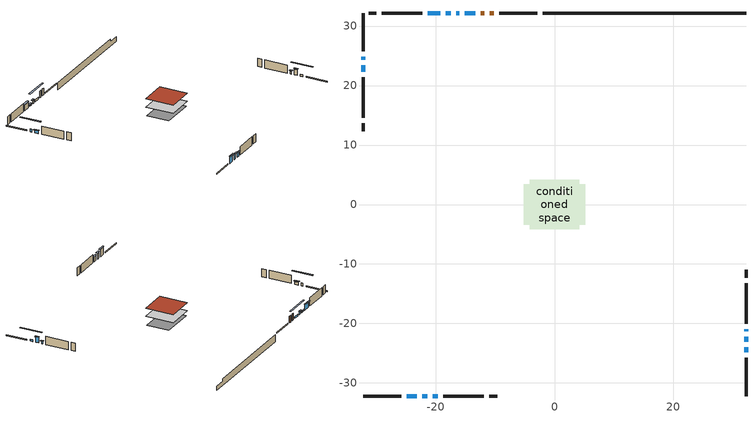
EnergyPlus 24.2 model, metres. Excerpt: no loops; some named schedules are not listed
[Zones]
conditioned space
 floor adiabatic (AdiabaticFloorConstruction): -4.18,-4.18 -4.18,4.18 4.18,4.18 4.18,-4.18 z1.32
 floor foundation (Slab1 construction): -5.13,-3.4 -5.13,3.4 5.13,3.4 5.13,-3.4 z-0.76
 wall outside (RimJoist1 construction): -2.88,32.19 -9.28,32.19 / -32.19,-32.19 -25.79,-32.19 / -32.19,32.19 -32.19,25.79 / 32.19,-32.19 32.19,-25.79 z1.32:1.62
 wall outside (AdiabaticWallConstruction 1): -10.21,32.19 -10.85,32.19 / -11.78,32.19 -12.41,32.19 z1.32:3.35
 wall outside (AdiabaticWallConstruction): -24.86,-32.19 -23.13,-32.19 z1.32:3.35; -32.19,24.86 -32.19,24.32 / -15.99,32.19 -16.53,32.19 z1.32:2.21; 32.19,-24.86 32.19,-23.99 / -13.34,32.19 -15.07,32.19 z1.32:1.88; 32.19,-23.07 32.19,-22.23 / -22.2,-32.19 -21.36,-32.19 / -19.22,32.19 -21.31,32.19 z1.32:3; 32.19,-21.3 32.19,-20.94 z1.32:2.08; -32.19,23.4 -32.19,22.28 z1.32:2.11; -20.44,-32.19 -19.6,-32.19 z1.32:2.67; -17.45,32.19 -18.3,32.19 z1.32:1.63
 wall outside (Wall1 construction): -22.24,32.19 -29.03,32.19 / -18.67,-32.19 -11.87,-32.19 / -32.19,21.35 -32.19,14.55 / 32.19,-20.01 32.19,-13.22 z1.32:3.76
 wall outside (Wall2 construction): -29.96,32.19 -31.26,32.19 / -10.94,-32.19 -9.64,-32.19 / -32.19,13.62 -32.19,12.33 / 32.19,-12.29 32.19,-10.99 z1.32:3.76
 wall foundation (FoundationWall1 construction): -1.95,32.19,-0.76 -1.95,32.19,1.32 28.78,32.19,1.32 28.78,32.19,0.52 32.19,32.19,0.52 32.19,32.19,-0.76
 window (WindowConstruction): -24.86,-32.19 -23.13,-32.19 z1.32:3.35
 window (WindowConstruction 11): -32.19,24.86 -32.19,24.33 z1.32:2.21
 window (WindowConstruction 9): 32.19,-24.86 32.19,-24 z1.32:1.88
 window (WindowConstruction 10): -13.34,32.19 -15.06,32.19 z1.32:1.88
 window (WindowConstruction 1): 32.19,-23.07 32.19,-22.23 z1.32:3
 window (WindowConstruction 2): 32.19,-21.3 32.19,-20.94 z1.32:2.08
 window (WindowConstruction 3): -32.19,23.4 -32.19,22.28 z1.32:2.11
 window (WindowConstruction 4): -22.2,-32.19 -21.36,-32.19 z1.32:3
 window (WindowConstruction 5): -20.43,-32.19 -19.6,-32.19 z1.32:2.67
 window (WindowConstruction 7): -15.99,32.19 -16.53,32.19 z1.32:2.21
 window (WindowConstruction 8): -17.46,32.19 -18.29,32.19 z1.32:1.62
 window (WindowConstruction 6): -19.22,32.19 -21.31,32.19 z1.32:3
 door (Door): -10.21,32.19 -10.85,32.19 z1.32:3.35
 door (Door 1): -11.78,32.19 -12.41,32.19 z1.32:3.35
 ceiling adiabatic (AdiabaticFloorConstruction): 4.18,-4.18 4.18,4.18 -4.18,4.18 -4.18,-4.18 z1.32
 roof outside (Roof1 construction): -4.18,4.18 -4.18,-4.18 4.18,-4.18 4.18,4.18 z3.76
shading: -22.93,-32.19 -25.06,-32.19 -25.06,-32.6 -22.93,-32.6 z3.55; -32.19,21.38 -32.19,27.8 -32.6,27.8 -32.6,21.38 z5.15; 32.19,-21.05 32.19,-27.8 32.6,-27.8 32.6,-21.05 z4.82; -18.01,32.19 -10.4,32.19 -10.4,32.6 -18.01,32.6 z4.82; 32.19,-22.03 32.19,-23.27 32.6,-23.27 32.6,-22.03 z3.2; 32.19,-20.74 32.19,-21.5 32.6,-21.5 32.6,-20.74 z2.28; -32.19,22.08 -32.19,23.6 -32.6,23.6 -32.6,22.08 z2.31; -21.16,-32.19 -22.4,-32.19 -22.4,-32.6 -21.16,-32.6 z3.2; -19.4,-32.19 -20.64,-32.19 -20.64,-32.6 -19.4,-32.6 z2.87; -16.73,32.19 -15.79,32.19 -15.79,32.6 -16.73,32.6 z2.41; -18.5,32.19 -17.25,32.19 -17.25,32.6 -18.5,32.6 z1.83; -21.51,32.19 -19.02,32.19 -19.02,32.6 -21.51,32.6 z3.2
[Building]
Building 1: Terrain=Suburbs
[Site:Location]
Montreal Intl AP_QC: Latitude {deg}=45.47; Longitude {deg}=-73.74; Time Zone {hr}=-5; Elevation {m}=36; Keep Site Location Information=Yes
[Site:GroundTemperature:Shallow]
2.07863, -0.316383, -0.508184, 0.628371, 5.19101, 9.73239, 13.6695, 16.1636, 16.3755, 14.347, 10.5102, 6.10817
[Site:WaterMainsTemperature]
Calculation Method=Schedule; Temperature Schedule=mains temperature schedule
[Material] Roughness=Rough; Thermal Absorptance=0.9
Name | Thickness {m} | Conductivity {W/m-K} | Density {kg/m3} | Specific Heat {J/kg-K} | Solar Absorptance | Visible Absorptance
asphalt or fiberglass shingles | 0.00635 | 0.162714 | 1121.4 | 1465.45 | 0.4 | 0.4
concrete 4.0 in. | 0.1016 | 1.803125 | 2242.8 | 837.4 | 0.7 | 0.7
concrete 8.0 in. | 0.2032 | 1.803125 | 2242.8 | 837.4 | 0.7 | 0.7
door material | 0.04445 | 0.0451087 | 512.64 | 1214.23 | 0.7 | 0.7
exterior vertical ins | 0.0542606 | 0.029427 | 32.04 | 1214.23 | 0.7 | 0.7
floor covering | 0.0127 | 0.0433444 | 54.468 | 1339.84 | 0.6 | 0.6
floor rigid ins; wall rigid ins | 0.512978 | 0.029427 | 32.04 | 1214.23 | 0.7 | 0.7
floor stud and cavity | 0.1397 | 1.75129 | 37.0049 | 1207.88 | 0.7 | 0.7
furniture material conditioned space 1 | 0.1524 | 0.115458 | 640.8 | 1214.23 | 0.6 | 0.6
gypsum board | 0.0127 | 0.160291 | 801 | 837.4 | 0.6 | 0.6
gypsum board 1 | 0.0127 | 0.160291 | 801 | 837.4 | 0.7 | 0.7
osb sheathing 0.5 in. | 0.0127 | 0.115458 | 512.64 | 1214.23 | 0.7 | 0.7
osb sheathing 0.75 in. | 0.01905 | 0.115458 | 512.64 | 1214.23 | 0.7 | 0.7
osb sheathing 2.0 in. | 0.0508 | 0.115458 | 512.64 | 1214.23 | 0.7 | 0.7
rim joist stud and cavity | 0.0508 | 0.0303819 | 125.044 | 1163.47 | 0.6 | 0.6
roof rigid ins | 0.051816 | 0.029427 | 32.04 | 1214.23 | 0.7 | 0.7
roof stud and cavity | 0.2032 | 0.137884 | 78.34581 | 1123.46 | 0.7 | 0.7
wall stud and cavity | 0.1397 | 0.0899529 | 139.0536 | 1170.24 | 0.7 | 0.7
wall stud and cavity 1 | 0.1397 | 0.0916148 | 139.0536 | 1170.24 | 0.7 | 0.7
wall stud and cavity 2 | 0.0889 | 0.380278 | 52.3479 | 1209.89 | 0.7 | 0.7
wall stud and cavity 3 | 0.0889 | 0.391764 | 83.0341 | 1211.67 | 0.7 | 0.7
wood siding | 0.0254 | 0.102417 | 544.68 | 1172.36 | 0.4 | 0.4
wood siding 1; wood siding 2; wood siding 3 | 0.0254 | 0.102417 | 544.68 | 1172.36 | 0.7 | 0.7
[WindowMaterial:SimpleGlazingSystem]
Name | U-Factor {W/m2-K} | Solar Heat Gain Coefficient
WindowMaterial | 2.19795 | 0.39
WindowMaterial 1 | 2.25928 | 0.37
WindowMaterial 2 | 2.626075 | 0.26
WindowMaterial 3 | 2.25246 | 0.37
WindowMaterial 4 | 2.30867 | 0.36
WindowMaterial 5 | 3.4244 | 0.45
WindowMaterial 6 | 2.24735 | 0.39
WindowMaterial 7 | 2.47504 | 0.34
WindowMaterial 8 | 4.80529 | 0.41
[Construction]
AdiabaticFloorConstruction: floor stud and cavity, floor rigid ins, osb sheathing 0.75 in., floor covering
AdiabaticWallConstruction: wood siding 2, wall rigid ins, wall stud and cavity 2, gypsum board
AdiabaticWallConstruction 1: wood siding 3, wall rigid ins, wall stud and cavity 2, gypsum board
Door; Door 1: door material
FoundationWall1 construction: concrete 8.0 in., gypsum board 1
furniture construction conditioned space 1: furniture material conditioned space 1
PartitionWallConstruction: gypsum board, wall stud and cavity 3, gypsum board
RimJoist1 construction: wood siding 1, osb sheathing 2.0 in., rim joist stud and cavity
Roof1 construction: asphalt or fiberglass shingles, roof rigid ins, osb sheathing 0.75 in., roof stud and cavity, gypsum board
Slab1 construction: concrete 4.0 in.
Wall1 construction: wood siding, osb sheathing 0.5 in., wall stud and cavity, gypsum board
Wall2 construction: wood siding, osb sheathing 0.5 in., wall stud and cavity 1, gypsum board
WindowConstruction: WindowMaterial
WindowConstruction 1; WindowConstruction 4: WindowMaterial 1
WindowConstruction 10; WindowConstruction 9: WindowMaterial 8
WindowConstruction 11; WindowConstruction 7: WindowMaterial 6
WindowConstruction 2: WindowMaterial 2
WindowConstruction 3: WindowMaterial 3
WindowConstruction 5: WindowMaterial 4
WindowConstruction 6: WindowMaterial 5
WindowConstruction 8: WindowMaterial 7
[Zone]
conditioned space: Multiplier=1; Volume {m3}=353; Part of Total Floor Area=Yes
[Space]
conditioned space 1: Zone=conditioned space; Volume {m3}=353
[SurfaceProperty:ExposedFoundationPerimeter]
Slab1: Exposed Perimeter Calculation Method=TotalExposedPerimeter; Total Exposed Perimeter {m}=34.139
[InternalMass] Zone or ZoneList=conditioned space; Space or SpaceList=conditioned space 1
Name | Construction | Surface Area {m2}
furniture mass conditioned space 1 | furniture construction conditioned space 1 | 55.9202
partition wall mass | PartitionWallConstruction | 139.8
[Lights]
interior lighting: Zone or ZoneList or Space or SpaceList=conditioned space 1; Schedule=interior lighting schedule; Design Level Calculation Method=LightingLevel; Lighting Level {W}=343.2; Return Air Fraction=0; Fraction Radiant=0.6; Fraction Visible=0.2; Fraction Replaceable=1
[People]
occupants: Zone or ZoneList or Space or SpaceList=conditioned space 1; Number of People Schedule=occupants schedule; Number of People Calculation Method=People; Number of People=3; Fraction Radiant=0.314171; Sensible Heat Fraction=0.56303; Activity Level Schedule=occupants activity schedule; Carbon Dioxide Generation Rate {m3/s-W}=0; Enable ASHRAE 55 Comfort Warnings=No; Mean Radiant Temperature Calculation Type=EnclosureAveraged
[ElectricEquipment] Zone or ZoneList or Space or SpaceList=conditioned space 1; Design Level Calculation Method=EquipmentLevel
Name | Schedule | Design Level {W} | Fraction Latent | Fraction Radiant | Fraction Lost
clothes dryer | clothes dryer schedule | 140.772 | 0.015 | 0.081 | 0.85
clothes washer | clothes washer schedule | 32.1985 | 0.03 | 0.162 | 0.7
cooking range | cooking range schedule | 215.147 | 0.08 | 0.432 | 0.2
dishwasher | dishwasher schedule | 66.8632 | 0.3 | 0.18 | 0.4
fridge | fridge schedule | 72.9452 | 0 | 0.6 | 0
mech vent bath fan 0 | mech vent bath fan 0 schedule | 50.2 | 0 | 0 | 1
mech vent house fan | mech vent house fan schedule | 0 | 0 | 0 | 1
mech vent house fan cfis | mech vent house fan cfis schedule | 0 | 0 | 0 | 0
mech vent range fan 0 | mech vent range fan 0 schedule | 57 | 0 | 0 | 1
misc plug loads | misc plug loads schedule | 494.7 | 0.045 | 0.513 | 0.1
whole house fan | Always On Discrete | 0 | 0 | 0 | 1
[OtherEquipment] Zone or ZoneList or Space or SpaceList=conditioned space 1; Design Level Calculation Method=EquipmentLevel
Name | Fuel Type | Schedule | Design Level {W} | Fraction Latent | Fraction Radiant | Fraction Lost
clothes dryer 1 | Electricity | clothes dryer schedule | 0 | 0.015 | 0.081 | 0.85
cooking range 1 | Electricity | cooking range schedule | 0 | 0.08 | 0.432 | 0.2
general water use latent | None | general water use schedule | 62.594 | 1 | 0 | 0
general water use sensible | None | general water use schedule | -61.6891 | 0 | 0.6 | 0
mech vent house fan latent load | None | Always On Discrete | 0 | 1 | 0 | 0
mech vent house fan sensible load | None | Always On Discrete | 0 | 0 | 0 | 0
water heater energy adjustment1 | Electricity | Always On Discrete | 0.01 | 0 | 0 | 1
[ZoneInfiltration:DesignFlowRate] Zone or ZoneList or Space or SpaceList=conditioned space 1; Schedule=Always On Discrete; Design Flow Rate Calculation Method=Flow/Zone; Design Flow Rate {m3/s}=0
infil flow; natural vent flow; whole house fan flow
[AvailabilityManager:Scheduled]
air source heat pump airloop Availability Manager: Schedule=Always On Discrete
[Foundation:Kiva]
Foundation Kiva 1: Initial Indoor Air Temperature {C}=18; Wall Height Above Grade {m}=1.32; Wall Depth Below Slab {m}=0.2032; Custom Block Material Name 1=exterior vertical ins; Custom Block Depth 1 {m}=2.07999; Custom Block X Position 1 {m}=0.2159; Custom Block Z Position 1 {m}=0
[Foundation:Kiva:Settings]
Soil Conductivity {W/m-K}=0.849921; Soil Density {kg/m3}=1842.3; Soil Specific Heat {J/kg-K}=418.7; Ground Solar Absorptivity=0.9; Ground Thermal Absorptivity=0.9; Ground Surface Roughness {m}=0.03; Far-Field Width {m}=40; Deep-Ground Boundary Condition=ZeroFlux; Deep-Ground Depth {m}=40; Minimum Cell Dimension {m}=0.2; Maximum Cell Growth Coefficient=3; Simulation Timestep=Timestep
[Exterior:Lights]
exterior lighting: Schedule=exterior lighting schedule; Design Level {W}=75.6
[EnergyManagementSystem:GlobalVariable]
air_source_heat_pump_airloop_Fan_RTF
infil_program_Qfan
infil_program_Qinf
natural_vent_program_Qnv
natural_vent_program_Qwhf
[EnergyManagementSystem:Sensor]
Name | Output:Variable or Output:Meter Index Key | Output:Variable or Output:Meter
airflow_gain | infil flow | Infiltration Sensible Heat Gain Energy
airflow_gain_1 | natural vent flow | Infiltration Sensible Heat Gain Energy
airflow_gain_2 | whole house fan flow | Infiltration Sensible Heat Gain Energy
airflow_loss | infil flow | Infiltration Sensible Heat Loss Energy
airflow_loss_1 | natural vent flow | Infiltration Sensible Heat Loss Energy
airflow_loss_2 | whole house fan flow | Infiltration Sensible Heat Loss Energy
clg_load_cond |  | Cooling:EnergyTransfer:Zone:CONDITIONED SPACE
clg_sp_s; clg_sp_s_1 | cooling setpoint | Schedule Value
clothes_dryer_exhaust_0_sch_s | clothes dryer exhaust 0 schedule | Schedule Value
cool_season | cooling season schedule | Schedule Value
htg_load_cond |  | Heating:EnergyTransfer:Zone:CONDITIONED SPACE
htg_sp_s; htg_sp_s_1 | heating setpoint | Schedule Value
ig_ee_conv | clothes dryer | Electric Equipment Convective Heating Energy
ig_ee_conv_2 | cooking range | Electric Equipment Convective Heating Energy
ig_ee_conv_4 | fridge | Electric Equipment Convective Heating Energy
ig_ee_conv_5 | misc plug loads | Electric Equipment Convective Heating Energy
ig_ee_conv_6 | whole house fan | Electric Equipment Convective Heating Energy
ig_ee_rad | clothes dryer | Electric Equipment Radiant Heating Energy
ig_ee_rad_2 | cooking range | Electric Equipment Radiant Heating Energy
ig_ee_rad_4 | fridge | Electric Equipment Radiant Heating Energy
ig_ee_rad_5 | misc plug loads | Electric Equipment Radiant Heating Energy
ig_ee_rad_6 | whole house fan | Electric Equipment Radiant Heating Energy
ig_lgt_conv | interior lighting | Lights Convective Heating Energy
ig_lgt_rad | interior lighting | Lights Radiant Heating Energy
ig_lgt_vis | interior lighting | Lights Visible Radiation Heating Energy
ig_oe_conv | clothes dryer 1 | Other Equipment Convective Heating Energy
ig_oe_conv_1 | cooking range 1 | Other Equipment Convective Heating Energy
ig_oe_conv_2 | general water use latent | Other Equipment Convective Heating Energy
ig_oe_conv_3 | general water use sensible | Other Equipment Convective Heating Energy
ig_oe_conv_4 | water heater energy adjustment1 | Other Equipment Convective Heating Energy
ig_oe_rad | clothes dryer 1 | Other Equipment Radiant Heating Energy
ig_oe_rad_1 | cooking range 1 | Other Equipment Radiant Heating Energy
ig_oe_rad_2 | general water use latent | Other Equipment Radiant Heating Energy
ig_oe_rad_3 | general water use sensible | Other Equipment Radiant Heating Energy
ig_oe_rad_4 | water heater energy adjustment1 | Other Equipment Radiant Heating Energy
ig_ppl_conv | occupants | People Convective Heating Energy
ig_ppl_rad | occupants | People Radiant Heating Energy
im_conv | furniture mass conditioned space 1 | Surface Inside Face Convection Heat Gain Energy
im_conv_1 | partition wall mass | Surface Inside Face Convection Heat Gain Energy
im_ig | furniture mass conditioned space 1 | Surface Inside Face Internal Gains Radiation Heat Gain Energy
im_ig_1 | partition wall mass | Surface Inside Face Internal Gains Radiation Heat Gain Energy
im_lgt | furniture mass conditioned space 1 | Surface Inside Face Lights Radiation Heat Gain Energy
im_lgt_1 | partition wall mass | Surface Inside Face Lights Radiation Heat Gain Energy
im_sol | furniture mass conditioned space 1 | Surface Inside Face Solar Radiation Heat Gain Energy
im_sol_1 | partition wall mass | Surface Inside Face Solar Radiation Heat Gain Energy
im_surf | furniture mass conditioned space 1 | Surface Inside Face Net Surface Thermal Radiation Heat Gain Energy
im_surf_1 | partition wall mass | Surface Inside Face Net Surface Thermal Radiation Heat Gain Energy
mech_vent_bath_fan_0_sch_s | mech vent bath fan 0 schedule | Schedule Value
mech_vent_range_fan_0_sch_s | mech vent range fan 0 schedule | Schedule Value
mv_conv | mech vent bath fan 0 | Electric Equipment Convective Heating Energy
mv_conv_1 | mech vent house fan | Electric Equipment Convective Heating Energy
mv_conv_2 | mech vent house fan cfis | Electric Equipment Convective Heating Energy
mv_conv_3 | mech vent range fan 0 | Electric Equipment Convective Heating Energy
mv_conv_4 | mech vent house fan latent load | Other Equipment Convective Heating Energy
mv_conv_5 | mech vent house fan sensible load | Other Equipment Convective Heating Energy
mv_rad | mech vent bath fan 0 | Electric Equipment Radiant Heating Energy
mv_rad_1 | mech vent house fan | Electric Equipment Radiant Heating Energy
mv_rad_2 | mech vent house fan cfis | Electric Equipment Radiant Heating Energy
mv_rad_3 | mech vent range fan 0 | Electric Equipment Radiant Heating Energy
mv_rad_4 | mech vent house fan latent load | Other Equipment Radiant Heating Energy
mv_rad_5 | mech vent house fan sensible load | Other Equipment Radiant Heating Energy
natural_vent_s | natural vent schedule | Schedule Value
out_pb_s |  | Site Outdoor Air Barometric Pressure
out_wt_s |  | Site Outdoor Air Humidity Ratio
site_vw_s |  | Site Wind Speed
ss_back_out | Window1 | Surface Window Shortwave from Zone Back Out Window Heat Transfer Rate
ss_back_out_1 | Window11 | Surface Window Shortwave from Zone Back Out Window Heat Transfer Rate
ss_back_out_10 | Window8 | Surface Window Shortwave from Zone Back Out Window Heat Transfer Rate
ss_back_out_11 | Window9 | Surface Window Shortwave from Zone Back Out Window Heat Transfer Rate
ss_back_out_2 | Window12 | Surface Window Shortwave from Zone Back Out Window Heat Transfer Rate
ss_back_out_3 | Window13 | Surface Window Shortwave from Zone Back Out Window Heat Transfer Rate
ss_back_out_4 | Window2 | Surface Window Shortwave from Zone Back Out Window Heat Transfer Rate
ss_back_out_5 | Window3 | Surface Window Shortwave from Zone Back Out Window Heat Transfer Rate
ss_back_out_6 | Window4 | Surface Window Shortwave from Zone Back Out Window Heat Transfer Rate
ss_back_out_7 | Window5 | Surface Window Shortwave from Zone Back Out Window Heat Transfer Rate
ss_back_out_8 | Window6 | Surface Window Shortwave from Zone Back Out Window Heat Transfer Rate
ss_back_out_9 | Window7 | Surface Window Shortwave from Zone Back Out Window Heat Transfer Rate
ss_conv | Door1 | Surface Inside Face Convection Heat Gain Energy
ss_conv_1 | Door2 | Surface Inside Face Convection Heat Gain Energy
ss_conv_10 | Window6 | Surface Inside Face Convection Heat Gain Energy
ss_conv_11 | Window7 | Surface Inside Face Convection Heat Gain Energy
ss_conv_12 | Window8 | Surface Inside Face Convection Heat Gain Energy
ss_conv_13 | Window9 | Surface Inside Face Convection Heat Gain Energy
ss_conv_2 | Window1 | Surface Inside Face Convection Heat Gain Energy
ss_conv_3 | Window11 | Surface Inside Face Convection Heat Gain Energy
ss_conv_4 | Window12 | Surface Inside Face Convection Heat Gain Energy
ss_conv_5 | Window13 | Surface Inside Face Convection Heat Gain Energy
ss_conv_6 | Window2 | Surface Inside Face Convection Heat Gain Energy
ss_conv_7 | Window3 | Surface Inside Face Convection Heat Gain Energy
ss_conv_8 | Window4 | Surface Inside Face Convection Heat Gain Energy
ss_conv_9 | Window5 | Surface Inside Face Convection Heat Gain Energy
ss_ig | Door1 | Surface Inside Face Internal Gains Radiation Heat Gain Energy
ss_ig_1 | Door2 | Surface Inside Face Internal Gains Radiation Heat Gain Energy
ss_ig_10 | Window6 | Surface Inside Face Internal Gains Radiation Heat Gain Energy
ss_ig_11 | Window7 | Surface Inside Face Internal Gains Radiation Heat Gain Energy
ss_ig_12 | Window8 | Surface Inside Face Internal Gains Radiation Heat Gain Energy
ss_ig_13 | Window9 | Surface Inside Face Internal Gains Radiation Heat Gain Energy
ss_ig_2 | Window1 | Surface Inside Face Internal Gains Radiation Heat Gain Energy
ss_ig_3 | Window11 | Surface Inside Face Internal Gains Radiation Heat Gain Energy
ss_ig_4 | Window12 | Surface Inside Face Internal Gains Radiation Heat Gain Energy
ss_ig_5 | Window13 | Surface Inside Face Internal Gains Radiation Heat Gain Energy
ss_ig_6 | Window2 | Surface Inside Face Internal Gains Radiation Heat Gain Energy
ss_ig_7 | Window3 | Surface Inside Face Internal Gains Radiation Heat Gain Energy
ss_ig_8 | Window4 | Surface Inside Face Internal Gains Radiation Heat Gain Energy
ss_ig_9 | Window5 | Surface Inside Face Internal Gains Radiation Heat Gain Energy
ss_lgt | Door1 | Surface Inside Face Lights Radiation Heat Gain Energy
ss_lgt_1 | Door2 | Surface Inside Face Lights Radiation Heat Gain Energy
ss_sol | Door1 | Surface Inside Face Solar Radiation Heat Gain Energy
ss_sol_1 | Door2 | Surface Inside Face Solar Radiation Heat Gain Energy
ss_surf | Door1 | Surface Inside Face Net Surface Thermal Radiation Heat Gain Energy
ss_surf_1 | Door2 | Surface Inside Face Net Surface Thermal Radiation Heat Gain Energy
ss_surf_10 | Window6 | Surface Inside Face Net Surface Thermal Radiation Heat Gain Energy
ss_surf_11 | Window7 | Surface Inside Face Net Surface Thermal Radiation Heat Gain Energy
ss_surf_12 | Window8 | Surface Inside Face Net Surface Thermal Radiation Heat Gain Energy
ss_surf_13 | Window9 | Surface Inside Face Net Surface Thermal Radiation Heat Gain Energy
ss_surf_2 | Window1 | Surface Inside Face Net Surface Thermal Radiation Heat Gain Energy
ss_surf_3 | Window11 | Surface Inside Face Net Surface Thermal Radiation Heat Gain Energy
ss_surf_4 | Window12 | Surface Inside Face Net Surface Thermal Radiation Heat Gain Energy
ss_surf_5 | Window13 | Surface Inside Face Net Surface Thermal Radiation Heat Gain Energy
ss_surf_6 | Window2 | Surface Inside Face Net Surface Thermal Radiation Heat Gain Energy
ss_surf_7 | Window3 | Surface Inside Face Net Surface Thermal Radiation Heat Gain Energy
ss_surf_8 | Window4 | Surface Inside Face Net Surface Thermal Radiation Heat Gain Energy
ss_surf_9 | Window5 | Surface Inside Face Net Surface Thermal Radiation Heat Gain Energy
ss_trans_in | Window1 | Surface Window Transmitted Solar Radiation Rate
ss_trans_in_1 | Window11 | Surface Window Transmitted Solar Radiation Rate
ss_trans_in_10 | Window8 | Surface Window Transmitted Solar Radiation Rate
ss_trans_in_11 | Window9 | Surface Window Transmitted Solar Radiation Rate
ss_trans_in_2 | Window12 | Surface Window Transmitted Solar Radiation Rate
ss_trans_in_3 | Window13 | Surface Window Transmitted Solar Radiation Rate
ss_trans_in_4 | Window2 | Surface Window Transmitted Solar Radiation Rate
ss_trans_in_5 | Window3 | Surface Window Transmitted Solar Radiation Rate
ss_trans_in_6 | Window4 | Surface Window Transmitted Solar Radiation Rate
ss_trans_in_7 | Window5 | Surface Window Transmitted Solar Radiation Rate
ss_trans_in_8 | Window6 | Surface Window Transmitted Solar Radiation Rate
ss_trans_in_9 | Window7 | Surface Window Transmitted Solar Radiation Rate
ss_trans_out | Window1 | Surface Inside Face Initial Transmitted Diffuse Transmitted Out Window Solar Radiation Rate
ss_trans_out_1 | Window11 | Surface Inside Face Initial Transmitted Diffuse Transmitted Out Window Solar Radiation Rate
ss_trans_out_10 | Window8 | Surface Inside Face Initial Transmitted Diffuse Transmitted Out Window Solar Radiation Rate
ss_trans_out_11 | Window9 | Surface Inside Face Initial Transmitted Diffuse Transmitted Out Window Solar Radiation Rate
ss_trans_out_2 | Window12 | Surface Inside Face Initial Transmitted Diffuse Transmitted Out Window Solar Radiation Rate
ss_trans_out_3 | Window13 | Surface Inside Face Initial Transmitted Diffuse Transmitted Out Window Solar Radiation Rate
ss_trans_out_4 | Window2 | Surface Inside Face Initial Transmitted Diffuse Transmitted Out Window Solar Radiation Rate
ss_trans_out_5 | Window3 | Surface Inside Face Initial Transmitted Diffuse Transmitted Out Window Solar Radiation Rate
ss_trans_out_6 | Window4 | Surface Inside Face Initial Transmitted Diffuse Transmitted Out Window Solar Radiation Rate
ss_trans_out_7 | Window5 | Surface Inside Face Initial Transmitted Diffuse Transmitted Out Window Solar Radiation Rate
ss_trans_out_8 | Window6 | Surface Inside Face Initial Transmitted Diffuse Transmitted Out Window Solar Radiation Rate
ss_trans_out_9 | Window7 | Surface Inside Face Initial Transmitted Diffuse Transmitted Out Window Solar Radiation Rate
s_conv | FoundationWall1 | Surface Inside Face Convection Heat Gain Energy
s_conv_1 | inferred conditioned ceiling | Surface Inside Face Convection Heat Gain Energy
s_conv_10 | Wall1:180 | Surface Inside Face Convection Heat Gain Energy
s_conv_11 | Wall1:270 | Surface Inside Face Convection Heat Gain Energy
s_conv_12 | Wall1:90 | Surface Inside Face Convection Heat Gain Energy
s_conv_13 | Wall2:0 | Surface Inside Face Convection Heat Gain Energy
s_conv_14 | Wall2:180 | Surface Inside Face Convection Heat Gain Energy
s_conv_15 | Wall2:270 | Surface Inside Face Convection Heat Gain Energy
s_conv_16 | Wall2:90 | Surface Inside Face Convection Heat Gain Energy
s_conv_2 | inferred conditioned floor | Surface Inside Face Convection Heat Gain Energy
s_conv_3 | RimJoist1:0 | Surface Inside Face Convection Heat Gain Energy
s_conv_4 | RimJoist1:180 | Surface Inside Face Convection Heat Gain Energy
s_conv_5 | RimJoist1:270 | Surface Inside Face Convection Heat Gain Energy
s_conv_6 | RimJoist1:90 | Surface Inside Face Convection Heat Gain Energy
s_conv_7 | Roof1 | Surface Inside Face Convection Heat Gain Energy
s_conv_8 | Slab1 | Surface Inside Face Convection Heat Gain Energy
s_conv_9 | Wall1:0 | Surface Inside Face Convection Heat Gain Energy
s_ig | FoundationWall1 | Surface Inside Face Internal Gains Radiation Heat Gain Energy
s_ig_1 | inferred conditioned ceiling | Surface Inside Face Internal Gains Radiation Heat Gain Energy
s_ig_10 | Wall1:180 | Surface Inside Face Internal Gains Radiation Heat Gain Energy
s_ig_11 | Wall1:270 | Surface Inside Face Internal Gains Radiation Heat Gain Energy
s_ig_12 | Wall1:90 | Surface Inside Face Internal Gains Radiation Heat Gain Energy
s_ig_13 | Wall2:0 | Surface Inside Face Internal Gains Radiation Heat Gain Energy
s_ig_14 | Wall2:180 | Surface Inside Face Internal Gains Radiation Heat Gain Energy
s_ig_15 | Wall2:270 | Surface Inside Face Internal Gains Radiation Heat Gain Energy
s_ig_16 | Wall2:90 | Surface Inside Face Internal Gains Radiation Heat Gain Energy
